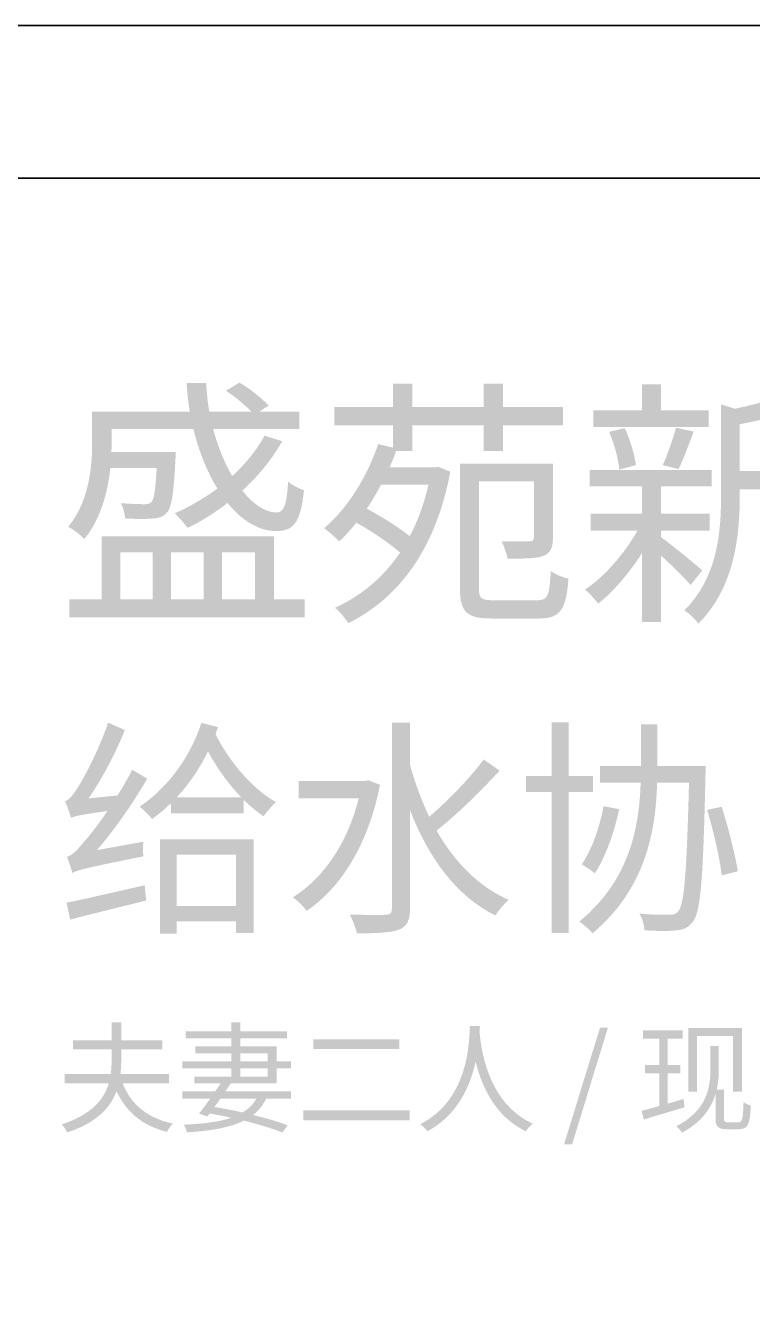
# Model space of a CAD drawing. Header units: millimetres. Extents: x -4600 to 229000, y -4300 to 19460.
# Drawn here: x 218118 to 220022, y 16114 to 19460 of the extents above; entities that cross this region are included whole.
import ezdxf

# ---------------------------------------------------------------- set-up
doc = ezdxf.new("R2010")
doc.units = ezdxf.units.MM
doc.header["$LTSCALE"] = 100
doc.layers.add('A-NOTE', color=7, linetype='Continuous', lineweight=18)
doc.layers.add('A-SHEET', color=7, linetype='Continuous', lineweight=35)

# ---------------------------------------------------------------- blocks, each defined once
blk = doc.blocks.new('A06_SHEET')
at = {"layer": 'A-NOTE'}
h = blk.add_hatch(color=256, dxfattribs=at)
edge = h.paths.add_edge_path()
edge.add_spline(control_points=[(18642.7, 18503.2), (18664.5, 18488.9), (18691.8, 18467.1), (18708.9, 18448.6)], knot_values=[0, 0, 0, 0, 1, 1, 1, 1], degree=3, periodic=0)
edge.add_line((18708.9, 18448.6), (18599, 18448.6))
edge.add_spline(control_points=[(18599, 18448.6), (18595, 18472.5), (18592.2, 18497.7), (18590.9, 18523)], knot_values=[0, 0, 0, 0, 1, 1, 1, 1], degree=3, periodic=0)
edge.add_line((18590.9, 18523), (18539.7, 18523))
edge.add_spline(control_points=[(18539.7, 18523), (18541.1, 18497.7), (18543.8, 18472.5), (18547.9, 18448.6)], knot_values=[0, 0, 0, 0, 1, 1, 1, 1], degree=3, periodic=0)
edge.add_line((18547.9, 18448.6), (18292.1, 18448.6))
edge.add_line((18292.1, 18448.6), (18292.1, 18366.8))
edge.add_spline(control_points=[(18292.1, 18366.8), (18292.1, 18302), (18283.9, 18213.3), (18229.3, 18146.5)], knot_values=[0, 0, 0, 0, 1, 1, 1, 1], degree=3, periodic=0)
edge.add_spline(control_points=[(18229.3, 18146.5), (18240.9, 18141), (18263.4, 18123.9), (18271.6, 18114.4)], knot_values=[0, 0, 0, 0, 1, 1, 1, 1], degree=3, periodic=0)
edge.add_spline(control_points=[(18271.6, 18114.4), (18314.6, 18166.9), (18333, 18237.9), (18339.8, 18300.6)], knot_values=[0, 0, 0, 0, 1, 1, 1, 1], degree=3, periodic=0)
edge.add_line((18339.8, 18300.6), (18461.3, 18300.6))
edge.add_spline(control_points=[(18461.3, 18300.6), (18457.8, 18242), (18454.4, 18218.8), (18447.6, 18211.9)], knot_values=[0, 0, 0, 0, 1, 1, 1, 1], degree=3, periodic=0)
edge.add_spline(control_points=[(18447.6, 18211.9), (18443.5, 18206.5), (18437.4, 18205.8), (18428.5, 18205.8), (18418.3, 18205.8), (18393.7, 18206.5), (18367.1, 18208.5)], knot_values=[0, 0, 0, 0, 1, 1, 1, 2, 2, 2, 2], degree=3, periodic=0)
edge.add_spline(control_points=[(18367.1, 18208.5), (18373.3, 18198.3), (18377.4, 18181.2), (18378.7, 18168.3)], knot_values=[0, 0, 0, 0, 1, 1, 1, 1], degree=3, periodic=0)
edge.add_spline(control_points=[(18378.7, 18168.3), (18408, 18166.9), (18436, 18166.9), (18450.3, 18168.3)], knot_values=[0, 0, 0, 0, 1, 1, 1, 1], degree=3, periodic=0)
edge.add_spline(control_points=[(18450.3, 18168.3), (18467.4, 18169), (18478.3, 18173.1), (18487.9, 18183.3)], knot_values=[0, 0, 0, 0, 1, 1, 1, 1], degree=3, periodic=0)
edge.add_spline(control_points=[(18487.9, 18183.3), (18500.8, 18198.3), (18505.6, 18234.4), (18510.4, 18323.8)], knot_values=[0, 0, 0, 0, 1, 1, 1, 1], degree=3, periodic=0)
edge.add_spline(control_points=[(18510.4, 18323.8), (18511.1, 18329.9), (18511.1, 18342.2), (18511.1, 18342.2)], knot_values=[0, 0, 0, 0, 1, 1, 1, 1], degree=3, periodic=0)
edge.add_line((18511.1, 18342.2), (18342.6, 18342.2))
edge.add_line((18342.6, 18342.2), (18343.2, 18366.1))
edge.add_line((18343.2, 18366.1), (18343.2, 18402.9))
edge.add_line((18343.2, 18402.9), (18557.4, 18402.9))
edge.add_spline(control_points=[(18557.4, 18402.9), (18571.8, 18343.6), (18593.6, 18290.4), (18620.2, 18246.7)], knot_values=[0, 0, 0, 0, 1, 1, 1, 1], degree=3, periodic=0)
edge.add_spline(control_points=[(18620.2, 18246.7), (18585.4, 18221.5), (18547.9, 18199), (18508.3, 18181.9)], knot_values=[0, 0, 0, 0, 1, 1, 1, 1], degree=3, periodic=0)
edge.add_spline(control_points=[(18508.3, 18181.9), (18518.6, 18172.4), (18535.6, 18153.3), (18542.4, 18143.7)], knot_values=[0, 0, 0, 0, 1, 1, 1, 1], degree=3, periodic=0)
edge.add_spline(control_points=[(18542.4, 18143.7), (18578.6, 18161.5), (18614.1, 18183.3), (18646.8, 18209.2)], knot_values=[0, 0, 0, 0, 1, 1, 1, 1], degree=3, periodic=0)
edge.add_spline(control_points=[(18646.8, 18209.2), (18684.3, 18162.8), (18728.6, 18135.5), (18774.4, 18135.5)], knot_values=[0, 0, 0, 0, 1, 1, 1, 1], degree=3, periodic=0)
edge.add_spline(control_points=[(18774.4, 18135.5), (18820.1, 18134.9), (18838.5, 18158), (18847.3, 18242.6)], knot_values=[0, 0, 0, 0, 1, 1, 1, 1], degree=3, periodic=0)
edge.add_spline(control_points=[(18847.3, 18242.6), (18833.7, 18246.7), (18816.6, 18255.6), (18805.7, 18265.1)], knot_values=[0, 0, 0, 0, 1, 1, 1, 1], degree=3, periodic=0)
edge.add_spline(control_points=[(18805.7, 18265.1), (18802.3, 18205.8), (18794.8, 18184.7), (18776.4, 18184)], knot_values=[0, 0, 0, 0, 1, 1, 1, 1], degree=3, periodic=0)
edge.add_spline(control_points=[(18776.4, 18184), (18746.4, 18184), (18714.3, 18205.1), (18685.7, 18241.3)], knot_values=[0, 0, 0, 0, 1, 1, 1, 1], degree=3, periodic=0)
edge.add_spline(control_points=[(18685.7, 18241.3), (18726.6, 18278.8), (18762.8, 18322.4), (18790, 18370.9)], knot_values=[0, 0, 0, 0, 1, 1, 1, 1], degree=3, periodic=0)
edge.add_line((18790, 18370.9), (18743.7, 18385.2))
edge.add_spline(control_points=[(18743.7, 18385.2), (18722.5, 18346.3), (18693.2, 18310.8), (18659.1, 18279.5)], knot_values=[0, 0, 0, 0, 1, 1, 1, 1], degree=3, periodic=0)
edge.add_spline(control_points=[(18659.1, 18279.5), (18639.3, 18313.6), (18621.6, 18355.9), (18609.3, 18402.9)], knot_values=[0, 0, 0, 0, 1, 1, 1, 1], degree=3, periodic=0)
edge.add_line((18609.3, 18402.9), (18835.1, 18402.9))
edge.add_line((18835.1, 18402.9), (18835.1, 18448.6))
edge.add_line((18835.1, 18448.6), (18730.7, 18448.6))
edge.add_line((18730.7, 18448.6), (18754.6, 18464.3))
edge.add_spline(control_points=[(18754.6, 18464.3), (18737.5, 18482.7), (18706.1, 18508), (18678.2, 18524.4)], knot_values=[0, 0, 0, 0, 1, 1, 1, 1], degree=3, periodic=0)
edge.add_line((18678.2, 18524.4), (18642.7, 18503.2))
h = blk.add_hatch(color=256, dxfattribs=at)
edge = h.paths.add_edge_path()
edge.add_line((19318, 18521.6), (19318, 18460.2))
edge.add_line((19318, 18460.2), (19131.1, 18460.2))
edge.add_line((19131.1, 18460.2), (19131.1, 18521.6))
edge.add_line((19131.1, 18521.6), (19080.6, 18521.6))
edge.add_line((19080.6, 18521.6), (19080.6, 18460.2))
edge.add_line((19080.6, 18460.2), (18926.5, 18460.2))
edge.add_line((18926.5, 18460.2), (18926.5, 18412.5))
edge.add_line((18926.5, 18412.5), (19080.6, 18412.5))
edge.add_line((19080.6, 18412.5), (19080.6, 18353.8))
edge.add_line((19080.6, 18353.8), (19041.7, 18363.4))
edge.add_spline(control_points=[(19041.7, 18363.4), (19012.4, 18276.1), (18960.6, 18194.2), (18899.9, 18143)], knot_values=[0, 0, 0, 0, 1, 1, 1, 1], degree=3, periodic=0)
edge.add_spline(control_points=[(18899.9, 18143), (18911.5, 18134.9), (18931.2, 18117.1), (18939.4, 18108.3)], knot_values=[0, 0, 0, 0, 1, 1, 1, 1], degree=3, periodic=0)
edge.add_spline(control_points=[(18939.4, 18108.3), (18955.1, 18122.6), (18970.1, 18139.6), (18984.4, 18157.4)], knot_values=[0, 0, 0, 0, 1, 1, 1, 1], degree=3, periodic=0)
edge.add_spline(control_points=[(18984.4, 18157.4), (19024.7, 18134.9), (19070.4, 18104.2), (19099, 18078.9)], knot_values=[0, 0, 0, 0, 1, 1, 1, 1], degree=3, periodic=0)
edge.add_spline(control_points=[(19099, 18078.9), (19054, 18012.8), (18996, 17965), (18928.5, 17934.3)], knot_values=[0, 0, 0, 0, 1, 1, 1, 1], degree=3, periodic=0)
edge.add_spline(control_points=[(18928.5, 17934.3), (18939.4, 17926.1), (18956.5, 17905.7), (18963.3, 17894.1)], knot_values=[0, 0, 0, 0, 1, 1, 1, 1], degree=3, periodic=0)
edge.add_spline(control_points=[(18963.3, 17894.1), (19091.5, 17957.5), (19191.8, 18083), (19230.7, 18291.1)], knot_values=[0, 0, 0, 0, 1, 1, 1, 1], degree=3, periodic=0)
edge.add_line((19230.7, 18291.1), (19198.6, 18304))
edge.add_line((19198.6, 18304), (19189.8, 18302))
edge.add_line((19189.8, 18302), (19071.1, 18302))
edge.add_spline(control_points=[(19071.1, 18302), (19077.9, 18316.3), (19083.4, 18330.6), (19088.8, 18345.6)], knot_values=[0, 0, 0, 0, 1, 1, 1, 1], degree=3, periodic=0)
edge.add_line((19088.8, 18345.6), (19131.1, 18345.6))
edge.add_line((19131.1, 18345.6), (19131.1, 18412.5))
edge.add_line((19131.1, 18412.5), (19318, 18412.5))
edge.add_line((19318, 18412.5), (19318, 18345.6))
edge.add_line((19318, 18345.6), (19368.5, 18345.6))
edge.add_line((19368.5, 18345.6), (19368.5, 18412.5))
edge.add_line((19368.5, 18412.5), (19526.1, 18412.5))
edge.add_line((19526.1, 18412.5), (19526.1, 18460.2))
edge.add_line((19526.1, 18460.2), (19368.5, 18460.2))
edge.add_line((19368.5, 18460.2), (19368.5, 18521.6))
edge.add_line((19368.5, 18521.6), (19318, 18521.6))
edge = h.paths.add_edge_path(flags=0)
edge.add_line((19255.9, 18312.2), (19255.9, 17985.5))
edge.add_spline(control_points=[(19255.9, 17985.5), (19255.9, 17922), (19275, 17906.3), (19339.8, 17906.3), (19353.5, 17906.3), (19448.3, 17906.3), (19463.3, 17906.3), (19519.2, 17906.3), (19534.2, 17930.2), (19540.4, 18010.7)], knot_values=[0, 0, 0, 0, 1, 1, 1, 2, 2, 2, 3, 3, 3, 3], degree=3, periodic=0)
edge.add_spline(control_points=[(19540.4, 18010.7), (19526.1, 18013.4), (19505.6, 18022.3), (19494, 18030.5)], knot_values=[0, 0, 0, 0, 1, 1, 1, 1], degree=3, periodic=0)
edge.add_spline(control_points=[(19494, 18030.5), (19490.6, 17967.1), (19486.5, 17954.1), (19459.9, 17954.1), (19439.4, 17954.1), (19359.6, 17954.1), (19344.6, 17954.1), (19311.2, 17954.1), (19305.7, 17958.9), (19305.7, 17985.5)], knot_values=[0, 0, 0, 0, 1, 1, 1, 2, 2, 2, 3, 3, 3, 3], degree=3, periodic=0)
edge.add_line((19305.7, 17985.5), (19305.7, 18265.8))
edge.add_line((19305.7, 18265.8), (19449.7, 18265.8))
edge.add_line((19449.7, 18265.8), (19449.7, 18119.2))
edge.add_spline(control_points=[(19449.7, 18119.2), (19449.7, 18111.7), (19447.6, 18108.9), (19438.7, 18108.3)], knot_values=[0, 0, 0, 0, 1, 1, 1, 1], degree=3, periodic=0)
edge.add_spline(control_points=[(19438.7, 18108.3), (19429.2, 18108.3), (19400.5, 18108.3), (19365.1, 18108.9)], knot_values=[0, 0, 0, 0, 1, 1, 1, 1], degree=3, periodic=0)
edge.add_spline(control_points=[(19365.1, 18108.9), (19371.2, 18095.3), (19378.7, 18076.2), (19380.8, 18063.2)], knot_values=[0, 0, 0, 0, 1, 1, 1, 1], degree=3, periodic=0)
edge.add_spline(control_points=[(19380.8, 18063.2), (19426.5, 18063.2), (19456.5, 18063.2), (19475.6, 18070.7)], knot_values=[0, 0, 0, 0, 1, 1, 1, 1], degree=3, periodic=0)
edge.add_spline(control_points=[(19475.6, 18070.7), (19494.7, 18078.9), (19499.5, 18093.2), (19499.5, 18118.5)], knot_values=[0, 0, 0, 0, 1, 1, 1, 1], degree=3, periodic=0)
edge.add_line((19499.5, 18118.5), (19499.5, 18312.2))
edge.add_line((19499.5, 18312.2), (19255.9, 18312.2))
edge = h.paths.add_edge_path(flags=0)
edge.add_line((19049.2, 18257), (19173.4, 18257))
edge.add_spline(control_points=[(19173.4, 18257), (19161.8, 18206.5), (19145.4, 18161.5), (19124.3, 18121.9)], knot_values=[0, 0, 0, 0, 1, 1, 1, 1], degree=3, periodic=0)
edge.add_spline(control_points=[(19124.3, 18121.9), (19095, 18145.8), (19050.6, 18173.1), (19011.7, 18194.2)], knot_values=[0, 0, 0, 0, 1, 1, 1, 1], degree=3, periodic=0)
edge.add_spline(control_points=[(19011.7, 18194.2), (19025.4, 18214), (19037.7, 18235.1), (19049.2, 18257)], knot_values=[0, 0, 0, 0, 1, 1, 1, 1], degree=3, periodic=0)
for points in [[(19732.7, 18520.3), (19732.7, 18451.4), (19605.9, 18451.4), (19605.9, 18408.4), (19907.4, 18408.4), (19907.4, 18451.4), (19782.5, 18451.4), (19782.5, 18520.3), (19732.7, 18520.3)], [(19496.6, 17634.2), (19496.6, 17493.8), (19428.8, 17493.8), (19428.8, 17451.7), (19496.6, 17451.7), (19496.6, 17082.6), (19540.4, 17082.6), (19540.4, 17451.7), (19604.6, 17451.7), (19604.6, 17493.8), (19540.4, 17493.8), (19540.4, 17634.2), (19496.6, 17634.2)], [(19528.9, 16528.8), (19549.9, 16528.8), (19643.7, 16834.1), (19623, 16834.1), (19528.9, 16528.8)], [(18871.8, 16803.7), (18871.8, 16778.3), (19097.4, 16778.3), (19097.4, 16803.7), (18871.8, 16803.7)], [(18845.4, 16617.6), (18845.4, 16591.3), (19124.1, 16591.3), (19124.1, 16617.6), (18845.4, 16617.6)]]:
    blk.add_hatch(color=256, dxfattribs=at).paths.add_polyline_path(points)
h = blk.add_hatch(color=256, dxfattribs=at)
edge = h.paths.add_edge_path()
edge.add_spline(control_points=[(20168.6, 18515.5), (20124.3, 18493), (20047.9, 18471.1), (19976.9, 18456.1)], knot_values=[0, 0, 0, 0, 1, 1, 1, 1], degree=3, periodic=0)
edge.add_line((19976.9, 18456.1), (19940.1, 18467.1))
edge.add_line((19940.1, 18467.1), (19940.1, 18228.3))
edge.add_spline(control_points=[(19940.1, 18228.3), (19940.1, 18132.1), (19931.2, 18014.1), (19843.9, 17927.5)], knot_values=[0, 0, 0, 0, 1, 1, 1, 1], degree=3, periodic=0)
edge.add_spline(control_points=[(19843.9, 17927.5), (19855.5, 17920.7), (19873.9, 17903.6), (19880.8, 17892.7)], knot_values=[0, 0, 0, 0, 1, 1, 1, 1], degree=3, periodic=0)
edge.add_spline(control_points=[(19880.8, 17892.7), (19976.3, 17987.5), (19989.2, 18125.3), (19989.2, 18227.6)], knot_values=[0, 0, 0, 0, 1, 1, 1, 1], degree=3, periodic=0)
edge.add_line((19989.2, 18227.6), (19989.2, 18244.7))
edge.add_line((19989.2, 18244.7), (20092.2, 18244.7))
edge.add_line((20092.2, 18244.7), (20092.2, 17898.8))
edge.add_line((20092.2, 17898.8), (20141.3, 17898.8))
edge.add_line((20141.3, 17898.8), (20141.3, 18244.7))
edge.add_line((20141.3, 18244.7), (20219.1, 18244.7))
edge.add_line((20219.1, 18244.7), (20219.1, 18292.4))
edge.add_line((20219.1, 18292.4), (19989.2, 18292.4))
edge.add_line((19989.2, 18292.4), (19989.2, 18415.2))
edge.add_spline(control_points=[(19989.2, 18415.2), (20065.6, 18430.2), (20151.6, 18451.4), (20210.2, 18478)], knot_values=[0, 0, 0, 0, 1, 1, 1, 1], degree=3, periodic=0)
edge.add_line((20210.2, 18478), (20168.6, 18515.5))
h = blk.add_hatch(color=256, dxfattribs=at)
edge = h.paths.add_edge_path()
edge.add_spline(control_points=[(19646.8, 18395.4), (19660.4, 18364.7), (19671.4, 18323.1), (19673.4, 18296.5)], knot_values=[0, 0, 0, 0, 1, 1, 1, 1], degree=3, periodic=0)
edge.add_line((19673.4, 18296.5), (19717.1, 18308.1))
edge.add_spline(control_points=[(19717.1, 18308.1), (19713.6, 18334.7), (19702, 18375), (19687.7, 18405)], knot_values=[0, 0, 0, 0, 1, 1, 1, 1], degree=3, periodic=0)
edge.add_line((19687.7, 18405), (19646.8, 18395.4))
h = blk.add_hatch(color=256, dxfattribs=at)
edge = h.paths.add_edge_path()
edge.add_spline(control_points=[(19822.1, 18406.3), (19814.6, 18377.7), (19799.6, 18334.7), (19787.3, 18308.1)], knot_values=[0, 0, 0, 0, 1, 1, 1, 1], degree=3, periodic=0)
edge.add_line((19787.3, 18308.1), (19828.9, 18297.9))
edge.add_spline(control_points=[(19828.9, 18297.9), (19841.2, 18323.1), (19855.5, 18361.3), (19868.5, 18396.1)], knot_values=[0, 0, 0, 0, 1, 1, 1, 1], degree=3, periodic=0)
edge.add_line((19868.5, 18396.1), (19822.1, 18406.3))
h = blk.add_hatch(color=256, dxfattribs=at)
edge = h.paths.add_edge_path()
edge.add_line((19596.3, 18295.8), (19596.3, 18252.2))
edge.add_line((19596.3, 18252.2), (19732.7, 18252.2))
edge.add_line((19732.7, 18252.2), (19732.7, 18181.2))
edge.add_line((19732.7, 18181.2), (19598.4, 18181.2))
edge.add_line((19598.4, 18181.2), (19598.4, 18136.2))
edge.add_line((19598.4, 18136.2), (19721.1, 18136.2))
edge.add_spline(control_points=[(19721.1, 18136.2), (19687, 18076.2), (19632.5, 18013.4), (19583.4, 17982.1)], knot_values=[0, 0, 0, 0, 1, 1, 1, 1], degree=3, periodic=0)
edge.add_spline(control_points=[(19583.4, 17982.1), (19594.3, 17973.9), (19609.3, 17956.8), (19618.1, 17945.2)], knot_values=[0, 0, 0, 0, 1, 1, 1, 1], degree=3, periodic=0)
edge.add_spline(control_points=[(19618.1, 17945.2), (19657, 17975.9), (19699.3, 18024.4), (19732.7, 18077.6)], knot_values=[0, 0, 0, 0, 1, 1, 1, 1], degree=3, periodic=0)
edge.add_line((19732.7, 18077.6), (19732.7, 17896.8))
edge.add_line((19732.7, 17896.8), (19782.5, 17896.8))
edge.add_line((19782.5, 17896.8), (19782.5, 18071.4))
edge.add_spline(control_points=[(19782.5, 18071.4), (19811.2, 18045.5), (19845.3, 18011.4), (19860.3, 17994.3)], knot_values=[0, 0, 0, 0, 1, 1, 1, 1], degree=3, periodic=0)
edge.add_line((19860.3, 17994.3), (19891, 18032.5))
edge.add_spline(control_points=[(19891, 18032.5), (19874.6, 18046.9), (19808.5, 18101.4), (19782.5, 18119.8)], knot_values=[0, 0, 0, 0, 1, 1, 1, 1], degree=3, periodic=0)
edge.add_line((19782.5, 18119.8), (19782.5, 18136.2))
edge.add_line((19782.5, 18136.2), (19910.1, 18136.2))
edge.add_line((19910.1, 18136.2), (19910.1, 18181.2))
edge.add_line((19910.1, 18181.2), (19782.5, 18181.2))
edge.add_line((19782.5, 18181.2), (19782.5, 18252.2))
edge.add_line((19782.5, 18252.2), (19915.6, 18252.2))
edge.add_line((19915.6, 18252.2), (19915.6, 18295.8))
edge.add_line((19915.6, 18295.8), (19596.3, 18295.8))
h = blk.add_hatch(color=256, dxfattribs=at)
h.paths.add_polyline_path([(18317.3, 18121.2), (18317.3, 17956.1), (18232.7, 17956.1), (18232.7, 17909.1), (18848.7, 17909.1), (18848.7, 17956.1), (18768.9, 17956.1), (18768.9, 18121.2), (18317.3, 18121.2)])
h.paths.add_polyline_path([(18632.5, 17956.1), (18632.5, 18079.6), (18719.1, 18079.6), (18719.1, 17956.1), (18632.5, 17956.1)], flags=0)
h.paths.add_polyline_path([(18498.8, 17956.1), (18498.8, 18079.6), (18584.7, 18079.6), (18584.7, 17956.1), (18498.8, 17956.1)], flags=0)
h.paths.add_polyline_path([(18365.8, 17956.1), (18365.8, 18079.6), (18451, 18079.6), (18451, 17956.1), (18365.8, 17956.1)], flags=0)
h = blk.add_hatch(color=256, dxfattribs=at)
edge = h.paths.add_edge_path()
edge.add_spline(control_points=[(18236.6, 17383.9), (18245, 17388.1), (18259.4, 17391.7), (18332.1, 17401.9)], knot_values=[0, 0, 0, 0, 1, 1, 1, 1], degree=3, periodic=0)
edge.add_spline(control_points=[(18332.1, 17401.9), (18306.2, 17363.5), (18282.2, 17333.5), (18271.4, 17322.1)], knot_values=[0, 0, 0, 0, 1, 1, 1, 1], degree=3, periodic=0)
edge.add_spline(control_points=[(18271.4, 17322.1), (18252.8, 17299.3), (18238.4, 17284.3), (18225.8, 17281.9)], knot_values=[0, 0, 0, 0, 1, 1, 1, 1], degree=3, periodic=0)
edge.add_spline(control_points=[(18225.8, 17281.9), (18231.2, 17270.5), (18237.8, 17248.9), (18240.2, 17239.2)], knot_values=[0, 0, 0, 0, 1, 1, 1, 1], degree=3, periodic=0)
edge.add_spline(control_points=[(18240.2, 17239.2), (18252.8, 17247.1), (18273.8, 17252.5), (18426.3, 17283.1)], knot_values=[0, 0, 0, 0, 1, 1, 1, 1], degree=3, periodic=0)
edge.add_spline(control_points=[(18426.3, 17283.1), (18425.1, 17292.7), (18425.1, 17310.1), (18426.3, 17321.5)], knot_values=[0, 0, 0, 0, 1, 1, 1, 1], degree=3, periodic=0)
edge.add_line((18426.3, 17321.5), (18304.4, 17299.3))
edge.add_spline(control_points=[(18304.4, 17299.3), (18351.3, 17353.3), (18397.5, 17419.9), (18436.5, 17486.6)], knot_values=[0, 0, 0, 0, 1, 1, 1, 1], degree=3, periodic=0)
edge.add_line((18436.5, 17486.6), (18396.9, 17510))
edge.add_spline(control_points=[(18396.9, 17510), (18385.5, 17487.2), (18372.3, 17464.4), (18358.5, 17442.7)], knot_values=[0, 0, 0, 0, 1, 1, 1, 1], degree=3, periodic=0)
edge.add_line((18358.5, 17442.7), (18282.8, 17434.9))
edge.add_spline(control_points=[(18282.8, 17434.9), (18318.3, 17486.6), (18352.5, 17551.4), (18377.7, 17613.8)], knot_values=[0, 0, 0, 0, 1, 1, 1, 1], degree=3, periodic=0)
edge.add_line((18377.7, 17613.8), (18333.9, 17633.6))
edge.add_spline(control_points=[(18333.9, 17633.6), (18310.5, 17562.2), (18268.4, 17484.8), (18255.2, 17465)], knot_values=[0, 0, 0, 0, 1, 1, 1, 1], degree=3, periodic=0)
edge.add_spline(control_points=[(18255.2, 17465), (18242.6, 17444.5), (18231.8, 17430.7), (18221, 17427.7)], knot_values=[0, 0, 0, 0, 1, 1, 1, 1], degree=3, periodic=0)
edge.add_spline(control_points=[(18221, 17427.7), (18226.4, 17415.7), (18234.2, 17392.9), (18236.6, 17383.9)], knot_values=[0, 0, 0, 0, 1, 1, 1, 1], degree=3, periodic=0)
h = blk.add_hatch(color=256, dxfattribs=at)
edge = h.paths.add_edge_path()
edge.add_spline(control_points=[(18578.2, 17633), (18551.2, 17547.2), (18492.9, 17465), (18416.7, 17413.3)], knot_values=[0, 0, 0, 0, 1, 1, 1, 1], degree=3, periodic=0)
edge.add_spline(control_points=[(18416.7, 17413.3), (18426.3, 17405.5), (18441.9, 17389.9), (18449.1, 17380.9)], knot_values=[0, 0, 0, 0, 1, 1, 1, 1], degree=3, periodic=0)
edge.add_spline(control_points=[(18449.1, 17380.9), (18466.5, 17393.5), (18483.3, 17407.3), (18498.9, 17422.9)], knot_values=[0, 0, 0, 0, 1, 1, 1, 1], degree=3, periodic=0)
edge.add_line((18498.9, 17422.9), (18498.9, 17395.9))
edge.add_line((18498.9, 17395.9), (18689.2, 17395.9))
edge.add_line((18689.2, 17395.9), (18689.2, 17431.3))
edge.add_spline(control_points=[(18689.2, 17431.3), (18706, 17414.5), (18724, 17399.5), (18741.4, 17388.1)], knot_values=[0, 0, 0, 0, 1, 1, 1, 1], degree=3, periodic=0)
edge.add_spline(control_points=[(18741.4, 17388.1), (18749.2, 17399.5), (18763.7, 17416.3), (18773.9, 17425.3)], knot_values=[0, 0, 0, 0, 1, 1, 1, 1], degree=3, periodic=0)
edge.add_spline(control_points=[(18773.9, 17425.3), (18712, 17459.5), (18650.8, 17531.6), (18615.4, 17603.6)], knot_values=[0, 0, 0, 0, 1, 1, 1, 1], degree=3, periodic=0)
edge.add_line((18615.4, 17603.6), (18622, 17621.6))
edge.add_line((18622, 17621.6), (18578.2, 17633))
edge = h.paths.add_edge_path(flags=0)
edge.add_line((18683.2, 17437.3), (18513.3, 17437.3))
edge.add_spline(control_points=[(18513.3, 17437.3), (18546.4, 17472.8), (18574, 17513.6), (18595.6, 17558)], knot_values=[0, 0, 0, 0, 1, 1, 1, 1], degree=3, periodic=0)
edge.add_spline(control_points=[(18595.6, 17558), (18619.6, 17513.6), (18650.2, 17471.6), (18683.2, 17437.3)], knot_values=[0, 0, 0, 0, 1, 1, 1, 1], degree=3, periodic=0)
h = blk.add_hatch(color=256, dxfattribs=at)
edge = h.paths.add_edge_path()
edge.add_spline(control_points=[(19318.3, 17537), (19282.9, 17489), (19224.7, 17428.9), (19175.4, 17386.9)], knot_values=[0, 0, 0, 0, 1, 1, 1, 1], degree=3, periodic=0)
edge.add_spline(control_points=[(19175.4, 17386.9), (19155, 17429.5), (19138.2, 17475.8), (19125, 17523.2)], knot_values=[0, 0, 0, 0, 1, 1, 1, 1], degree=3, periodic=0)
edge.add_line((19125, 17523.2), (19125, 17633))
edge.add_line((19125, 17633), (19077.6, 17633))
edge.add_line((19077.6, 17633), (19077.6, 17145.6))
edge.add_spline(control_points=[(19077.6, 17145.6), (19077.6, 17134.2), (19073.4, 17130.6), (19061.4, 17130), (19049.4, 17129.4), (19011, 17129.4), (18967.1, 17130.6)], knot_values=[0, 0, 0, 0, 1, 1, 1, 2, 2, 2, 2], degree=3, periodic=0)
edge.add_spline(control_points=[(18967.1, 17130.6), (18974.4, 17117.4), (18983.4, 17094.6), (18985.8, 17081.4)], knot_values=[0, 0, 0, 0, 1, 1, 1, 1], degree=3, periodic=0)
edge.add_spline(control_points=[(18985.8, 17081.4), (19041.6, 17081.4), (19075.8, 17083.2), (19096.2, 17091)], knot_values=[0, 0, 0, 0, 1, 1, 1, 1], degree=3, periodic=0)
edge.add_spline(control_points=[(19096.2, 17091), (19116.6, 17099.4), (19125, 17113.8), (19125, 17145.6)], knot_values=[0, 0, 0, 0, 1, 1, 1, 1], degree=3, periodic=0)
edge.add_line((19125, 17145.6), (19125, 17404.3))
edge.add_spline(control_points=[(19125, 17404.3), (19173, 17280.7), (19245.1, 17179.2), (19348.9, 17128.2)], knot_values=[0, 0, 0, 0, 1, 1, 1, 1], degree=3, periodic=0)
edge.add_spline(control_points=[(19348.9, 17128.2), (19357.3, 17141.4), (19372.3, 17160), (19383.7, 17169)], knot_values=[0, 0, 0, 0, 1, 1, 1, 1], degree=3, periodic=0)
edge.add_spline(control_points=[(19383.7, 17169), (19303.9, 17203.8), (19241.5, 17269.3), (19194.7, 17350.3)], knot_values=[0, 0, 0, 0, 1, 1, 1, 1], degree=3, periodic=0)
edge.add_spline(control_points=[(19194.7, 17350.3), (19246.9, 17391.7), (19311.7, 17454.7), (19359.7, 17507.6)], knot_values=[0, 0, 0, 0, 1, 1, 1, 1], degree=3, periodic=0)
edge.add_line((19359.7, 17507.6), (19318.3, 17537))
h = blk.add_hatch(color=256, dxfattribs=at)
edge = h.paths.add_edge_path()
edge.add_line((19730.1, 17628.8), (19730.1, 17521.4))
edge.add_line((19730.1, 17521.4), (19730.1, 17520.2))
edge.add_line((19730.1, 17520.2), (19623.2, 17520.2))
edge.add_line((19623.2, 17520.2), (19623.2, 17476.4))
edge.add_line((19623.2, 17476.4), (19729.5, 17476.4))
edge.add_spline(control_points=[(19729.5, 17476.4), (19725.9, 17360.5), (19701.3, 17220.6), (19568.6, 17112)], knot_values=[0, 0, 0, 0, 1, 1, 1, 1], degree=3, periodic=0)
edge.add_spline(control_points=[(19568.6, 17112), (19579.4, 17104.8), (19595.6, 17091), (19603.4, 17081.4)], knot_values=[0, 0, 0, 0, 1, 1, 1, 1], degree=3, periodic=0)
edge.add_spline(control_points=[(19603.4, 17081.4), (19743.3, 17198.4), (19769.1, 17350.3), (19772.7, 17476.4)], knot_values=[0, 0, 0, 0, 1, 1, 1, 1], degree=3, periodic=0)
edge.add_line((19772.7, 17476.4), (19856.2, 17476.4))
edge.add_spline(control_points=[(19856.2, 17476.4), (19850.2, 17243.5), (19844.1, 17158.2), (19827.9, 17139)], knot_values=[0, 0, 0, 0, 1, 1, 1, 1], degree=3, periodic=0)
edge.add_spline(control_points=[(19827.9, 17139), (19821.9, 17131.2), (19815.9, 17130), (19804.5, 17130), (19791.9, 17130), (19760.7, 17130), (19725.9, 17133)], knot_values=[0, 0, 0, 0, 1, 1, 1, 2, 2, 2, 2], degree=3, periodic=0)
edge.add_spline(control_points=[(19725.9, 17133), (19734.3, 17121), (19738.5, 17102.4), (19739.7, 17089.2)], knot_values=[0, 0, 0, 0, 1, 1, 1, 1], degree=3, periodic=0)
edge.add_spline(control_points=[(19739.7, 17089.2), (19771.5, 17087.4), (19803.9, 17086.8), (19822.5, 17089.2)], knot_values=[0, 0, 0, 0, 1, 1, 1, 1], degree=3, periodic=0)
edge.add_spline(control_points=[(19822.5, 17089.2), (19842.3, 17091), (19855, 17096.4), (19867, 17112.6), (19887.4, 17139.6), (19893.4, 17229), (19899.4, 17497.4)], knot_values=[0, 0, 0, 0, 1, 1, 1, 2, 2, 2, 2], degree=3, periodic=0)
edge.add_spline(control_points=[(19899.4, 17497.4), (19899.4, 17503.4), (19900, 17520.2), (19900, 17520.2)], knot_values=[0, 0, 0, 0, 1, 1, 1, 1], degree=3, periodic=0)
edge.add_line((19900, 17520.2), (19773.3, 17520.2))
edge.add_line((19773.3, 17520.2), (19773.3, 17521.4))
edge.add_line((19773.3, 17521.4), (19773.3, 17628.8))
edge.add_line((19773.3, 17628.8), (19730.1, 17628.8))
edge = h.paths.add_edge_path(flags=0)
edge.add_spline(control_points=[(19632.3, 17414.5), (19621.4, 17357.5), (19601.6, 17300.5), (19575.2, 17262.1)], knot_values=[0, 0, 0, 0, 1, 1, 1, 1], degree=3, periodic=0)
edge.add_spline(control_points=[(19575.2, 17262.1), (19584.8, 17256.7), (19602.2, 17244.7), (19609.4, 17238.6)], knot_values=[0, 0, 0, 0, 1, 1, 1, 1], degree=3, periodic=0)
edge.add_spline(control_points=[(19609.4, 17238.6), (19636.5, 17280.1), (19659.9, 17343.1), (19673.1, 17406.7)], knot_values=[0, 0, 0, 0, 1, 1, 1, 1], degree=3, periodic=0)
edge.add_line((19673.1, 17406.7), (19632.3, 17414.5))
h = blk.add_hatch(color=256, dxfattribs=at)
edge = h.paths.add_edge_path()
edge.add_line((18833.3, 17480.6), (18833.3, 17434.9))
edge.add_line((18833.3, 17434.9), (18990.6, 17434.9))
edge.add_spline(control_points=[(18990.6, 17434.9), (18960.5, 17314.9), (18896.9, 17224.8), (18817.7, 17175.6)], knot_values=[0, 0, 0, 0, 1, 1, 1, 1], degree=3, periodic=0)
edge.add_spline(control_points=[(18817.7, 17175.6), (18829.1, 17169), (18846.5, 17151), (18854.3, 17140.2)], knot_values=[0, 0, 0, 0, 1, 1, 1, 1], degree=3, periodic=0)
edge.add_spline(control_points=[(18854.3, 17140.2), (18942.5, 17199.6), (19015.8, 17312.5), (19046.4, 17470.4)], knot_values=[0, 0, 0, 0, 1, 1, 1, 1], degree=3, periodic=0)
edge.add_line((19046.4, 17470.4), (19015.8, 17482.4))
edge.add_line((19015.8, 17482.4), (19007.4, 17480.6))
edge.add_line((19007.4, 17480.6), (18833.3, 17480.6))
h = blk.add_hatch(color=256, dxfattribs=at)
edge = h.paths.add_edge_path()
edge.add_spline(control_points=[(19903.6, 17404.9), (19920.4, 17349.7), (19937.2, 17276.5), (19942, 17233.2)], knot_values=[0, 0, 0, 0, 1, 1, 1, 1], degree=3, periodic=0)
edge.add_line((19942, 17233.2), (19984, 17244.1))
edge.add_spline(control_points=[(19984, 17244.1), (19977.4, 17286.1), (19959.4, 17357.5), (19942, 17412.7)], knot_values=[0, 0, 0, 0, 1, 1, 1, 1], degree=3, periodic=0)
edge.add_line((19942, 17412.7), (19903.6, 17404.9))
h = blk.add_hatch(color=256, dxfattribs=at)
h.paths.add_polyline_path([(18469.5, 17328.1), (18469.5, 17080.2), (18513.3, 17080.2), (18513.3, 17112.6), (18669.4, 17112.6), (18669.4, 17082), (18715, 17082), (18715, 17328.1), (18469.5, 17328.1)])
h.paths.add_polyline_path([(18513.3, 17153.4), (18513.3, 17287.3), (18669.4, 17287.3), (18669.4, 17153.4), (18513.3, 17153.4)], flags=0)
h = blk.add_hatch(color=256, dxfattribs=at)
edge = h.paths.add_edge_path()
edge.add_line((18225.2, 17161.8), (18234.2, 17117.4))
edge.add_spline(control_points=[(18234.2, 17117.4), (18289.4, 17131.8), (18363.3, 17149.8), (18433.5, 17167.2)], knot_values=[0, 0, 0, 0, 1, 1, 1, 1], degree=3, periodic=0)
edge.add_line((18433.5, 17167.2), (18429.9, 17207.4))
edge.add_spline(control_points=[(18429.9, 17207.4), (18353.7, 17190), (18276.8, 17172), (18225.2, 17161.8)], knot_values=[0, 0, 0, 0, 1, 1, 1, 1], degree=3, periodic=0)
h = blk.add_hatch(color=256, dxfattribs=at)
edge = h.paths.add_edge_path()
edge.add_line((18343.1, 16848.6), (18343.1, 16800.9))
edge.add_line((18343.1, 16800.9), (18241.7, 16800.9))
edge.add_line((18241.7, 16800.9), (18241.7, 16777))
edge.add_line((18241.7, 16777), (18343.1, 16777))
edge.add_line((18343.1, 16777), (18343.1, 16751))
edge.add_spline(control_points=[(18343.1, 16751), (18343.1, 16738.1), (18342.5, 16725.3), (18340.9, 16712.4)], knot_values=[0, 0, 0, 0, 1, 1, 1, 1], degree=3, periodic=0)
edge.add_line((18340.9, 16712.4), (18220.4, 16712.4))
edge.add_line((18220.4, 16712.4), (18220.4, 16688.2))
edge.add_line((18220.4, 16688.2), (18335.6, 16688.2))
edge.add_spline(control_points=[(18335.6, 16688.2), (18323.3, 16646.2), (18291.3, 16607), (18212.2, 16580.6)], knot_values=[0, 0, 0, 0, 1, 1, 1, 1], degree=3, periodic=0)
edge.add_spline(control_points=[(18212.2, 16580.6), (18217.3, 16575.9), (18224.2, 16565.5), (18227, 16559.6)], knot_values=[0, 0, 0, 0, 1, 1, 1, 1], degree=3, periodic=0)
edge.add_spline(control_points=[(18227, 16559.6), (18304.5, 16585.9), (18340.3, 16624.8), (18355.9, 16667.8)], knot_values=[0, 0, 0, 0, 1, 1, 1, 1], degree=3, periodic=0)
edge.add_spline(control_points=[(18355.9, 16667.8), (18381.7, 16612.9), (18423.4, 16577.5), (18488, 16561.2)], knot_values=[0, 0, 0, 0, 1, 1, 1, 1], degree=3, periodic=0)
edge.add_spline(control_points=[(18488, 16561.2), (18491.5, 16567.7), (18498.1, 16577.8), (18503.7, 16582.8)], knot_values=[0, 0, 0, 0, 1, 1, 1, 1], degree=3, periodic=0)
edge.add_spline(control_points=[(18503.7, 16582.8), (18436.9, 16596.9), (18393.9, 16633.3), (18372, 16688.2)], knot_values=[0, 0, 0, 0, 1, 1, 1, 1], degree=3, periodic=0)
edge.add_line((18372, 16688.2), (18493.7, 16688.2))
edge.add_line((18493.7, 16688.2), (18493.7, 16712.4))
edge.add_line((18493.7, 16712.4), (18366.3, 16712.4))
edge.add_spline(control_points=[(18366.3, 16712.4), (18367.6, 16725.3), (18368.2, 16738.1), (18368.2, 16751)], knot_values=[0, 0, 0, 0, 1, 1, 1, 1], degree=3, periodic=0)
edge.add_line((18368.2, 16751), (18368.2, 16777))
edge.add_line((18368.2, 16777), (18475.8, 16777))
edge.add_line((18475.8, 16777), (18475.8, 16800.9))
edge.add_line((18475.8, 16800.9), (18368.2, 16800.9))
edge.add_line((18368.2, 16800.9), (18368.2, 16848.6))
edge.add_line((18368.2, 16848.6), (18343.1, 16848.6))
h = blk.add_hatch(color=256, dxfattribs=at)
edge = h.paths.add_edge_path()
edge.add_line((18528.2, 16667.5), (18528.2, 16648.4))
edge.add_line((18528.2, 16648.4), (18601.6, 16648.4))
edge.add_spline(control_points=[(18601.6, 16648.4), (18591.3, 16633.9), (18580.9, 16619.8), (18572.1, 16609.2)], knot_values=[0, 0, 0, 0, 1, 1, 1, 1], degree=3, periodic=0)
edge.add_line((18572.1, 16609.2), (18593.8, 16601.3))
edge.add_line((18593.8, 16601.3), (18600.1, 16609.5))
edge.add_spline(control_points=[(18600.1, 16609.5), (18619.2, 16606), (18638.3, 16602.3), (18656.5, 16598.2)], knot_values=[0, 0, 0, 0, 1, 1, 1, 1], degree=3, periodic=0)
edge.add_spline(control_points=[(18656.5, 16598.2), (18625.2, 16587.5), (18584.4, 16582.2), (18532.3, 16580)], knot_values=[0, 0, 0, 0, 1, 1, 1, 1], degree=3, periodic=0)
edge.add_spline(control_points=[(18532.3, 16580), (18535.7, 16574.6), (18538.9, 16566.8), (18540.8, 16559.9)], knot_values=[0, 0, 0, 0, 1, 1, 1, 1], degree=3, periodic=0)
edge.add_spline(control_points=[(18540.8, 16559.9), (18605.1, 16564), (18654.4, 16572.8), (18689.8, 16590.6)], knot_values=[0, 0, 0, 0, 1, 1, 1, 1], degree=3, periodic=0)
edge.add_spline(control_points=[(18689.8, 16590.6), (18729.3, 16580.6), (18764.5, 16569.9), (18790.8, 16559.6)], knot_values=[0, 0, 0, 0, 1, 1, 1, 1], degree=3, periodic=0)
edge.add_line((18790.8, 16559.6), (18804.3, 16578.4))
edge.add_spline(control_points=[(18804.3, 16578.4), (18780.5, 16587.5), (18748.8, 16596.9), (18713.7, 16605.4)], knot_values=[0, 0, 0, 0, 1, 1, 1, 1], degree=3, periodic=0)
edge.add_spline(control_points=[(18713.7, 16605.4), (18728.7, 16617), (18740, 16631.1), (18748.2, 16648.4)], knot_values=[0, 0, 0, 0, 1, 1, 1, 1], degree=3, periodic=0)
edge.add_line((18748.2, 16648.4), (18813.4, 16648.4))
edge.add_line((18813.4, 16648.4), (18813.4, 16667.5))
edge.add_line((18813.4, 16667.5), (18641.5, 16667.5))
edge.add_line((18641.5, 16667.5), (18655.6, 16688.5))
edge.add_line((18655.6, 16688.5), (18775.5, 16688.5))
edge.add_line((18775.5, 16688.5), (18775.5, 16727.5))
edge.add_line((18775.5, 16727.5), (18813.4, 16727.5))
edge.add_line((18813.4, 16727.5), (18813.4, 16746.3))
edge.add_line((18813.4, 16746.3), (18775.5, 16746.3))
edge.add_line((18775.5, 16746.3), (18775.5, 16784.9))
edge.add_line((18775.5, 16784.9), (18680.1, 16784.9))
edge.add_line((18680.1, 16784.9), (18680.1, 16806.2))
edge.add_line((18680.1, 16806.2), (18802.8, 16806.2))
edge.add_line((18802.8, 16806.2), (18802.8, 16825))
edge.add_line((18802.8, 16825), (18680.1, 16825))
edge.add_line((18680.1, 16825), (18680.1, 16848.6))
edge.add_line((18680.1, 16848.6), (18656.5, 16848.6))
edge.add_line((18656.5, 16848.6), (18656.5, 16825))
edge.add_line((18656.5, 16825), (18537, 16825))
edge.add_line((18537, 16825), (18537, 16806.2))
edge.add_line((18537, 16806.2), (18656.5, 16806.2))
edge.add_line((18656.5, 16806.2), (18656.5, 16784.9))
edge.add_line((18656.5, 16784.9), (18562.1, 16784.9))
edge.add_line((18562.1, 16784.9), (18562.1, 16767.3))
edge.add_line((18562.1, 16767.3), (18656.5, 16767.3))
edge.add_line((18656.5, 16767.3), (18656.5, 16746.3))
edge.add_line((18656.5, 16746.3), (18528.2, 16746.3))
edge.add_line((18528.2, 16746.3), (18528.2, 16727.5))
edge.add_line((18528.2, 16727.5), (18656.5, 16727.5))
edge.add_line((18656.5, 16727.5), (18656.5, 16706.1))
edge.add_line((18656.5, 16706.1), (18560.2, 16706.1))
edge.add_line((18560.2, 16706.1), (18560.2, 16688.5))
edge.add_line((18560.2, 16688.5), (18628.9, 16688.5))
edge.add_line((18628.9, 16688.5), (18614.8, 16667.5))
edge.add_line((18614.8, 16667.5), (18528.2, 16667.5))
edge = h.paths.add_edge_path(flags=0)
edge.add_line((18628.3, 16648.4), (18722.8, 16648.4))
edge.add_spline(control_points=[(18722.8, 16648.4), (18714, 16633.3), (18702, 16621.4), (18686.4, 16612)], knot_values=[0, 0, 0, 0, 1, 1, 1, 1], degree=3, periodic=0)
edge.add_spline(control_points=[(18686.4, 16612), (18662.5, 16617.3), (18637.4, 16622.3), (18612.6, 16626.4)], knot_values=[0, 0, 0, 0, 1, 1, 1, 1], degree=3, periodic=0)
edge.add_line((18612.6, 16626.4), (18628.3, 16648.4))
h.paths.add_polyline_path([(18680.1, 16727.5), (18752.3, 16727.5), (18752.3, 16706.1), (18680.1, 16706.1), (18680.1, 16727.5)], flags=0)
h.paths.add_polyline_path([(18680.1, 16746.3), (18680.1, 16767.3), (18752.3, 16767.3), (18752.3, 16746.3), (18680.1, 16746.3)], flags=0)
h = blk.add_hatch(color=256, dxfattribs=at)
edge = h.paths.add_edge_path()
edge.add_spline(control_points=[(19281.9, 16838.8), (19280, 16797.4), (19280, 16646.5), (19151.7, 16580.9)], knot_values=[0, 0, 0, 0, 1, 1, 1, 1], degree=3, periodic=0)
edge.add_spline(control_points=[(19151.7, 16580.9), (19159.2, 16575.9), (19166.8, 16568.7), (19170.8, 16562.7)], knot_values=[0, 0, 0, 0, 1, 1, 1, 1], degree=3, periodic=0)
edge.add_spline(control_points=[(19170.8, 16562.7), (19250.8, 16606), (19283.2, 16682), (19297, 16745.3)], knot_values=[0, 0, 0, 0, 1, 1, 1, 1], degree=3, periodic=0)
edge.add_spline(control_points=[(19297, 16745.3), (19312.3, 16682), (19347.5, 16601.6), (19428.4, 16562.7)], knot_values=[0, 0, 0, 0, 1, 1, 1, 1], degree=3, periodic=0)
edge.add_spline(control_points=[(19428.4, 16562.7), (19432.2, 16569), (19439.4, 16577.2), (19446.6, 16582.5)], knot_values=[0, 0, 0, 0, 1, 1, 1, 1], degree=3, periodic=0)
edge.add_spline(control_points=[(19446.6, 16582.5), (19326.8, 16637.1), (19310.2, 16784.2), (19307.3, 16824.7)], knot_values=[0, 0, 0, 0, 1, 1, 1, 1], degree=3, periodic=0)
edge.add_line((19307.3, 16824.7), (19308.3, 16838.8))
edge.add_line((19308.3, 16838.8), (19281.9, 16838.8))
h = blk.add_hatch(color=256, dxfattribs=at)
edge = h.paths.add_edge_path()
edge.add_line((19912.3, 16785.8), (19912.3, 16725.3))
edge.add_spline(control_points=[(19912.3, 16725.3), (19912.3, 16676), (19902.3, 16616.7), (19822.9, 16575.9)], knot_values=[0, 0, 0, 0, 1, 1, 1, 1], degree=3, periodic=0)
edge.add_spline(control_points=[(19822.9, 16575.9), (19827.6, 16572.4), (19835.1, 16563.7), (19837.6, 16559)], knot_values=[0, 0, 0, 0, 1, 1, 1, 1], degree=3, periodic=0)
edge.add_spline(control_points=[(19837.6, 16559), (19889.7, 16586.3), (19914.5, 16623.6), (19925.8, 16661.2)], knot_values=[0, 0, 0, 0, 1, 1, 1, 1], degree=3, periodic=0)
edge.add_line((19925.8, 16661.2), (19925.8, 16595))
edge.add_spline(control_points=[(19925.8, 16595), (19925.8, 16573.7), (19933.9, 16568.1), (19955.9, 16568.1)], knot_values=[0, 0, 0, 0, 1, 1, 1, 1], degree=3, periodic=0)
edge.add_line((19955.9, 16568.1), (19984.8, 16568.1))
edge.add_spline(control_points=[(19984.8, 16568.1), (20011.8, 16568.1), (20015.5, 16580.6), (20018.3, 16630.2)], knot_values=[0, 0, 0, 0, 1, 1, 1, 1], degree=3, periodic=0)
edge.add_spline(control_points=[(20018.3, 16630.2), (20012.4, 16631.4), (20004.9, 16634.9), (19999.2, 16639.6)], knot_values=[0, 0, 0, 0, 1, 1, 1, 1], degree=3, periodic=0)
edge.add_spline(control_points=[(19999.2, 16639.6), (19997.6, 16594.7), (19995.8, 16585.9), (19984.8, 16585.9)], knot_values=[0, 0, 0, 0, 1, 1, 1, 1], degree=3, periodic=0)
edge.add_line((19984.8, 16585.9), (19959, 16585.9))
edge.add_spline(control_points=[(19959, 16585.9), (19950.3, 16585.9), (19947.7, 16588.1), (19947.7, 16597.2)], knot_values=[0, 0, 0, 0, 1, 1, 1, 1], degree=3, periodic=0)
edge.add_line((19947.7, 16597.2), (19947.7, 16671.6))
edge.add_line((19947.7, 16671.6), (19928.6, 16671.6))
edge.add_spline(control_points=[(19928.6, 16671.6), (19933, 16689.8), (19934.3, 16708), (19934.3, 16724.6)], knot_values=[0, 0, 0, 0, 1, 1, 1, 1], degree=3, periodic=0)
edge.add_line((19934.3, 16724.6), (19934.3, 16785.8))
edge.add_line((19934.3, 16785.8), (19912.3, 16785.8))
h.paths.add_polyline_path([(19854.2, 16833.2), (19854.2, 16666.3), (19876.8, 16666.3), (19876.8, 16812.5), (19971.9, 16812.5), (19971.9, 16666.3), (19995.1, 16666.3), (19995.1, 16833.2), (19854.2, 16833.2)], flags=0)
h = blk.add_hatch(color=256, dxfattribs=at)
edge = h.paths.add_edge_path()
edge.add_line((19732.2, 16616.4), (19737.5, 16593.5))
edge.add_spline(control_points=[(19737.5, 16593.5), (19767.3, 16602.6), (19807.2, 16614.5), (19844.5, 16625.5)], knot_values=[0, 0, 0, 0, 1, 1, 1, 1], degree=3, periodic=0)
edge.add_line((19844.5, 16625.5), (19841.7, 16647.4))
edge.add_line((19841.7, 16647.4), (19800.6, 16635.2))
edge.add_line((19800.6, 16635.2), (19800.6, 16714.6))
edge.add_line((19800.6, 16714.6), (19833.5, 16714.6))
edge.add_line((19833.5, 16714.6), (19833.5, 16736.6))
edge.add_line((19833.5, 16736.6), (19800.6, 16736.6))
edge.add_line((19800.6, 16736.6), (19800.6, 16805.3))
edge.add_line((19800.6, 16805.3), (19839.8, 16805.3))
edge.add_line((19839.8, 16805.3), (19839.8, 16827.2))
edge.add_line((19839.8, 16827.2), (19735.9, 16827.2))
edge.add_line((19735.9, 16827.2), (19735.9, 16805.3))
edge.add_line((19735.9, 16805.3), (19778, 16805.3))
edge.add_line((19778, 16805.3), (19778, 16736.6))
edge.add_line((19778, 16736.6), (19740.7, 16736.6))
edge.add_line((19740.7, 16736.6), (19740.7, 16714.6))
edge.add_line((19740.7, 16714.6), (19778, 16714.6))
edge.add_line((19778, 16714.6), (19778, 16628.6))
edge.add_spline(control_points=[(19778, 16628.6), (19760.7, 16623.9), (19745, 16619.5), (19732.2, 16616.4)], knot_values=[0, 0, 0, 0, 1, 1, 1, 1], degree=3, periodic=0)
at = {"layer": 'A-SHEET'}
for points in [[(-4600, -4300), (29000, -4300), (29000, 19460), (-4600, 19460)], [(-4200, -3900), (28600, -3900), (28600, 19060), (-4200, 19060)]]:
    blk.add_lwpolyline(points, close=True, dxfattribs=at)

msp = doc.modelspace()

# ---------------------------------------------------------------- block references
msp.add_blockref('A06_SHEET', (200000, 0))

doc.saveas('drawing.dxf')
